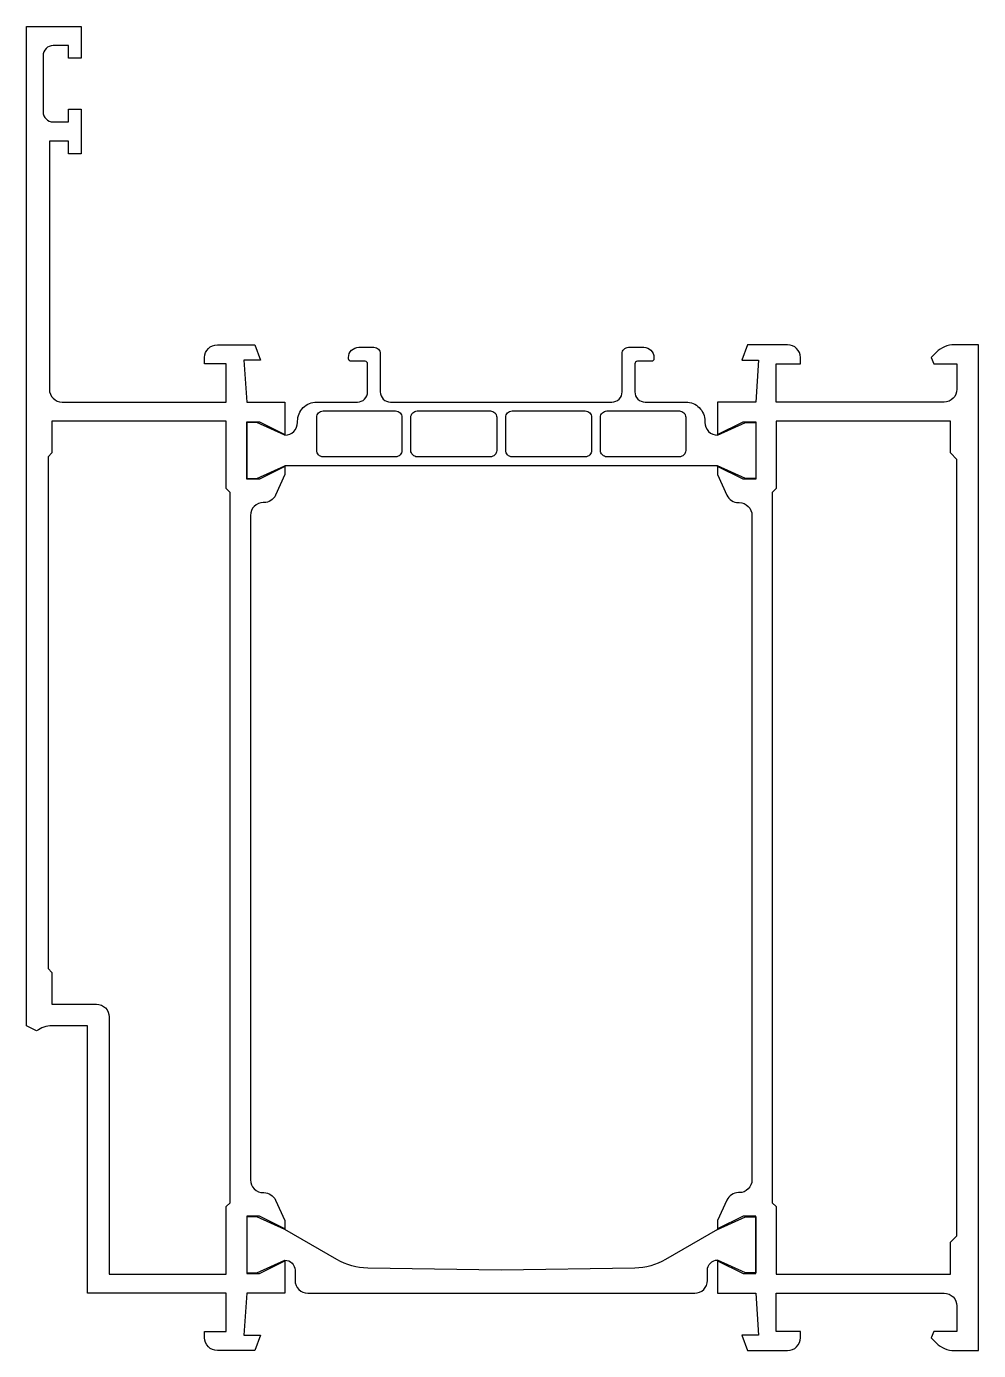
# Model space of a CAD drawing. Header units: millimetres. Extents: x 0 to 75, y -25 to 79.
import ezdxf

# ---------------------------------------------------------------- set-up
doc = ezdxf.new("R2010")
doc.units = ezdxf.units.MM

msp = doc.modelspace()

# ---------------------------------------------------------------- linework, layer by layer
for points in [[(20.3, 43.8), (19.57, 42.19, -0.294108), (18.66, 41.6), (18.6, 41.6, 0.414214), (17.6, 40.6), (17.6, -11.6, 0.414214), (18.6, -12.6), (18.66, -12.6, -0.294108), (19.57, -13.19), (20.3, -14.8), (20.3, -15.5), (18.1, -14.5), (17.3, -14.5), (17.3, -18.9), (18.1, -18.9), (20.3, -17.9), (20.3, -20.5), (17.3, -20.5), (17.08, -23.8), (18.39, -23.8), (17.95, -25), (15, -25, -0.414214), (14, -24), (14, -23.5), (15.7, -23.5), (15.7, -20.5), (4.8, -20.5), (4.8, 0.5), (2, 0.5, 0.162278), (0.8, 0.1), (0, 0.5), (0, 79), (4.3, 79), (4.3, 76.5), (3.3, 76.5), (3.3, 77.5), (2.1, 77.5, 0.414214), (1.3, 76.7), (1.3, 72.3, 0.414214), (2.1, 71.5), (3.3, 71.5), (3.3, 72.5), (4.3, 72.5), (4.3, 69), (3.3, 69), (3.3, 70), (1.8, 70), (1.8, 50.5, 0.414214), (2.8, 49.5), (15.7, 49.5), (15.7, 52.5), (14, 52.5), (14, 53, -0.414214), (15, 54), (17.95, 54), (18.39, 52.8), (17.08, 52.8), (17.3, 49.5), (20.3, 49.5), (20.3, 46.9), (18.1, 47.9), (17.3, 47.9), (17.3, 43.5), (18.1, 43.5), (20.3, 44.5), (20.3, 43.8)], [(54.3, 46.9), (54.3, 46.95), (56.3, 47.95), (57.3, 47.95), (57.3, 43.45), (56.3, 43.45), (54.3, 44.45), (54.3, 44.5), (20.3, 44.5), (20.3, 44.45), (18.3, 43.45), (17.3, 43.45), (17.3, 47.95), (18.3, 47.95), (20.3, 46.95), (20.3, 46.9, 0.414214), (21.3, 47.9), (21.3, 48, -0.414214), (22.8, 49.5), (26, 49.5, 0.414214), (26.8, 50.3), (26.8, 52.5, 0.414214), (26.6, 52.7), (25.5, 52.7, -0.414214), (25.3, 52.9), (25.3, 53, -0.414214), (26.1, 53.8), (27.3, 53.8, -0.414214), (27.8, 53.3), (27.8, 50.3, 0.414214), (28.6, 49.5), (46, 49.5, 0.414214), (46.8, 50.3), (46.8, 53.3, -0.414214), (47.3, 53.8), (48.5, 53.8, -0.414214), (49.3, 53), (49.3, 52.9, -0.414214), (49.1, 52.7), (48, 52.7, 0.414214), (47.8, 52.5), (47.8, 50.3, 0.414214), (48.6, 49.5), (51.8, 49.5, -0.414214), (53.3, 48), (53.3, 47.9, 0.414214), (54.3, 46.9)], [(54.3, -14.8), (54.3, -15.5), (56.5, -14.5), (57.3, -14.5), (57.3, -18.9), (56.5, -18.9), (54.3, -17.9), (54.3, -20.5), (57.3, -20.5), (57.52, -23.8), (56.21, -23.8), (56.65, -25), (59.8, -25, 0.414214), (60.8, -24), (60.8, -23.5), (58.9, -23.5), (58.9, -20.5), (72.1, -20.5, -0.414214), (73.1, -21.5), (73.1, -23.5), (71.3, -23.5), (71.09, -24.01), (71.49, -24.41, 0.198912), (72.9, -25), (74.8, -25), (74.8, 54), (72.9, 54, 0.198912), (71.49, 53.41), (71.09, 53.01), (71.3, 52.5), (73.1, 52.5), (73.1, 50.5, -0.414214), (72.1, 49.5), (58.9, 49.5), (58.9, 52.5), (60.8, 52.5), (60.8, 53, 0.414214), (59.8, 54), (56.65, 54), (56.21, 52.8), (57.52, 52.8), (57.3, 49.5), (54.3, 49.5), (54.3, 46.9), (56.5, 47.9), (57.3, 47.9), (57.3, 43.5), (56.5, 43.5), (54.3, 44.5), (54.3, 43.8), (55.03, 42.19, 0.294108), (55.94, 41.6), (56, 41.6, -0.414214), (57, 40.6), (57, -11.6, -0.414214), (56, -12.6), (55.94, -12.6, 0.294108), (55.03, -13.19), (54.3, -14.8)], [(15.7, 42.7), (15.7, 48), (2, 48), (2, 45.5), (1.7, 45.2), (1.7, 5), (2, 4.7), (2, 2.2), (5.5, 2.2, -0.414214), (6.5, 1.2), (6.5, -19), (15.7, -19), (15.7, -13.7), (16, -13.4), (16, 42.4), (15.7, 42.7)], [(22.8, 45.7), (22.8, 48.3, -0.414214), (23.3, 48.8), (29, 48.8, -0.414214), (29.5, 48.3), (29.5, 45.7, -0.414214), (29, 45.2), (23.3, 45.2, -0.414214), (22.8, 45.7)], [(30.2, 45.7), (30.2, 48.3, -0.414214), (30.7, 48.8), (36.45, 48.8, -0.414214), (36.95, 48.3), (36.95, 45.7, -0.414214), (36.45, 45.2), (30.7, 45.2, -0.414214), (30.2, 45.7)], [(44.4, 45.7, -0.414214), (43.9, 45.2), (38.15, 45.2, -0.414214), (37.65, 45.7), (37.65, 48.3, -0.414214), (38.15, 48.8), (43.9, 48.8, -0.414214), (44.4, 48.3), (44.4, 45.7)], [(45.1, 45.7), (45.1, 48.3, -0.414214), (45.6, 48.8), (51.3, 48.8, -0.414214), (51.8, 48.3), (51.8, 45.7, -0.414214), (51.3, 45.2), (45.6, 45.2, -0.414214), (45.1, 45.7)], [(20.3, -17.9, -0.414212), (21.1, -18.7), (21.1, -19.5, 0.414214), (22.1, -20.5), (52.5, -20.5, 0.414214), (53.5, -19.5), (53.5, -18.7, -0.414214), (54.3, -17.9), (54.3, -17.95), (56.3, -18.95), (57.3, -18.95), (57.3, -14.45), (56.3, -14.45), (54.3, -15.45), (54.3, -15.5), (50.21, -17.86, -0.127536), (47.79, -18.53), (37.3, -18.7), (26.81, -18.53, -0.127536), (24.39, -17.86), (20.3, -15.5), (20.3, -15.45), (18.3, -14.45), (17.3, -14.45), (17.3, -18.95), (18.3, -18.95), (20.3, -17.95), (20.3, -17.9)]]:
    msp.add_lwpolyline(points, format="xyb", close=True)
msp.add_lwpolyline([(58.9, -13.7), (58.9, -19), (72.6, -19), (72.6, -16.5), (73.1, -16), (73.1, 45), (72.6, 45.5), (72.6, 48), (58.9, 48), (58.9, 42.7), (58.6, 42.4), (58.6, -13.4), (58.9, -13.7)], close=True)

doc.saveas('drawing.dxf')
